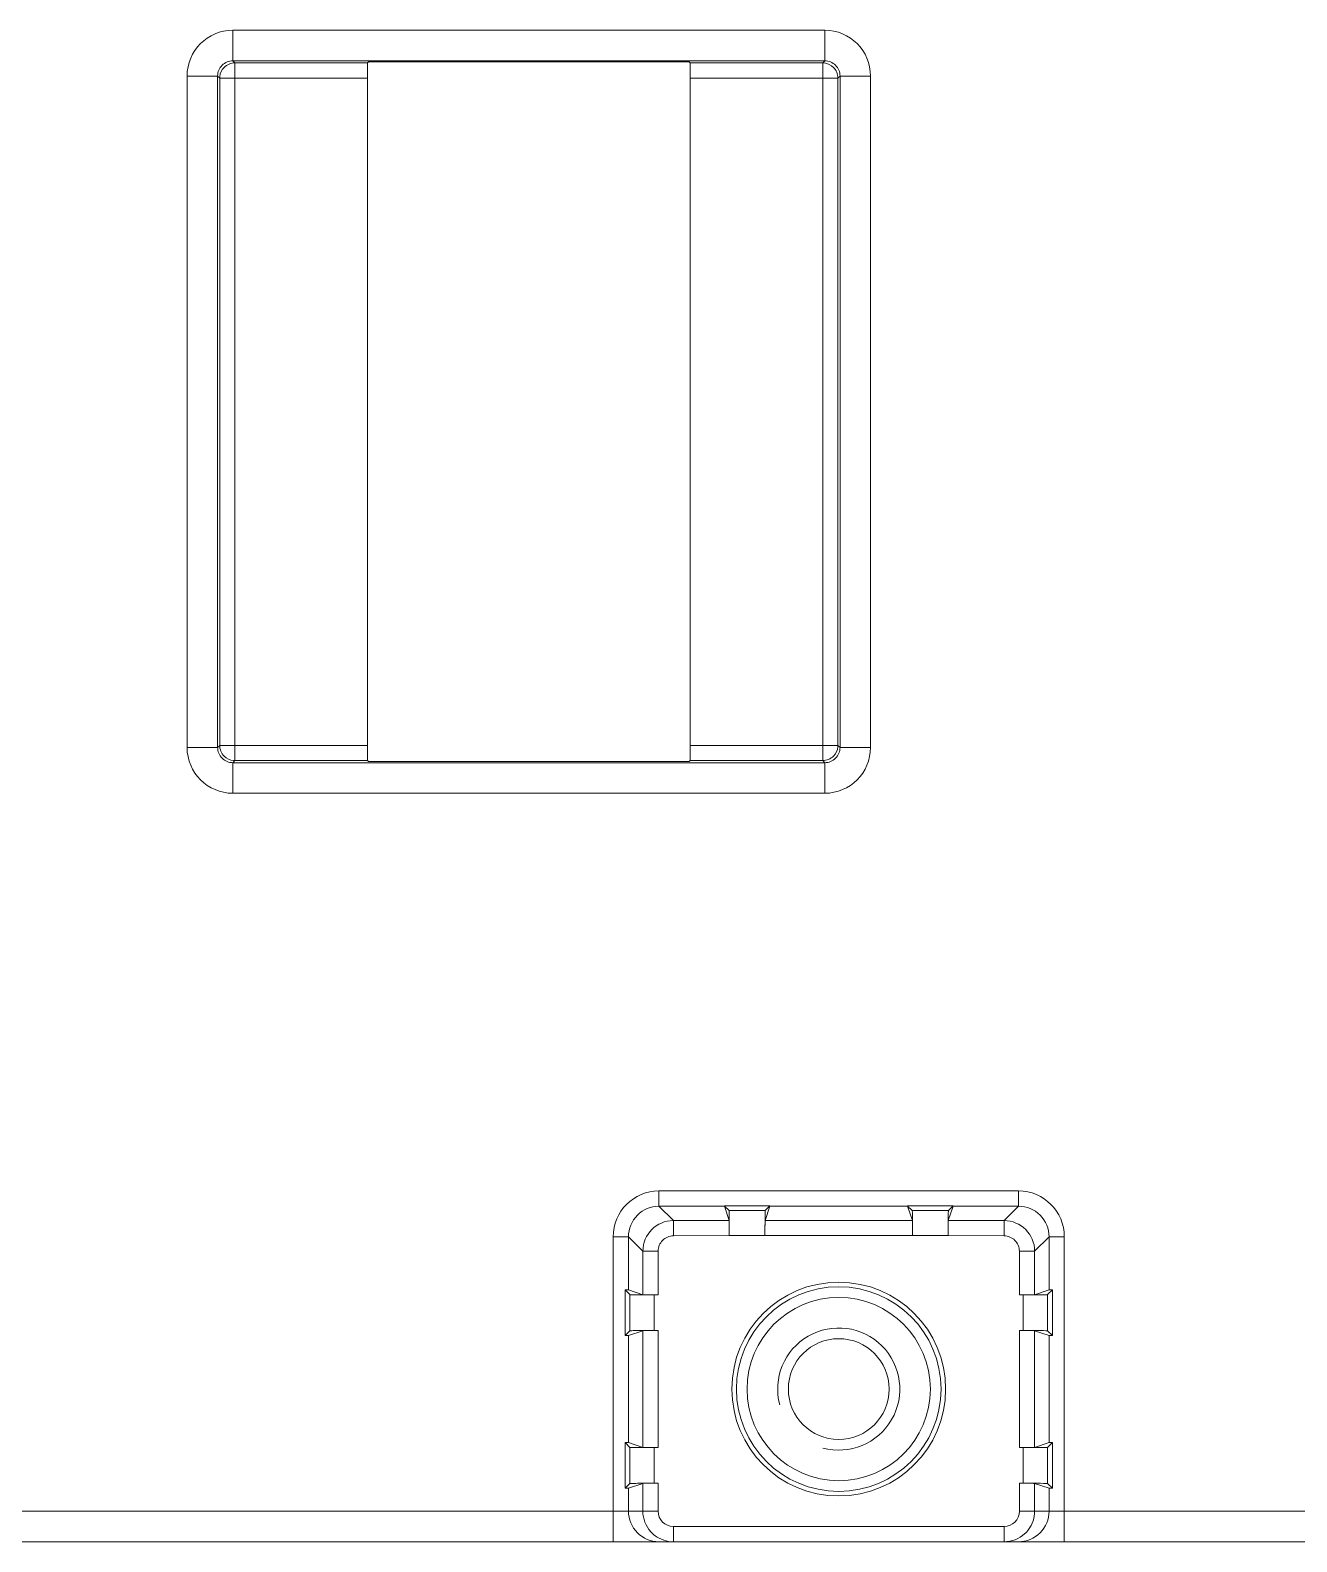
# Model space of a CAD drawing. Header units: millimetres. Extents: x 33157 to 59611, y -29750 to 1750.
# Drawn here: x 54912.23 to 54953.71, y -4078.11 to -4028.62 of the extents above; entities that cross this region are included whole.
import ezdxf

# ---------------------------------------------------------------- set-up
doc = ezdxf.new("R2010")
doc.units = ezdxf.units.MM
doc.layers.add('layer 1', color=7, linetype='Continuous', lineweight=18)

msp = doc.modelspace()

# ---------------------------------------------------------------- linework, layer by layer
at = {"layer": 'layer 1', "lineweight": 9}
for p, q in [((54918.87, -4028.617), (54918.87, -4028.617)), ((54918.87, -4028.617), (54918.87, -4029.617)), ((54938.253, -4028.617), (54938.253, -4028.617)), ((54938.253, -4028.617), (54938.253, -4028.617)), ((54938.253, -4028.617), (54938.253, -4029.617)), ((54918.938, -4029.685), (54918.938, -4029.685)), ((54918.938, -4029.685), (54918.938, -4052.532)), ((54923.279, -4029.685), (54923.279, -4029.685)), ((54923.309, -4029.655), (54923.309, -4029.655)), ((54933.813, -4029.655), (54933.813, -4029.655)), ((54938.185, -4029.685), (54938.185, -4029.685)), ((54938.185, -4029.685), (54938.185, -4029.685)), ((54938.185, -4029.685), (54938.185, -4052.532)), ((54938.253, -4029.617), (54938.253, -4029.617)), ((54938.253, -4029.617), (54938.253, -4029.617)), ((54917.37, -4030.117), (54917.37, -4030.117)), ((54917.37, -4030.117), (54917.37, -4052.1)), ((54918.37, -4030.117), (54918.37, -4030.117)), ((54918.37, -4030.117), (54918.37, -4052.1)), ((54918.37, -4030.117), (54918.37, -4030.117)), ((54918.438, -4030.185), (54918.438, -4030.185)), ((54918.438, -4030.185), (54918.438, -4052.032)), ((54923.274, -4030.185), (54923.274, -4030.185)), ((54923.274, -4030.185), (54923.274, -4030.185)), ((54923.274, -4030.185), (54923.274, -4052.032)), ((54933.848, -4030.185), (54933.848, -4030.185)), ((54933.848, -4030.185), (54933.848, -4052.032)), ((54938.685, -4030.185), (54938.685, -4030.185)), ((54938.685, -4030.185), (54938.685, -4030.185)), ((54938.685, -4030.185), (54938.685, -4052.032)), ((54938.753, -4030.117), (54938.753, -4030.117)), ((54938.753, -4030.117), (54938.753, -4052.1)), ((54938.753, -4030.117), (54938.753, -4030.117)), ((54939.753, -4030.117), (54939.753, -4030.117)), ((54939.753, -4030.117), (54939.753, -4030.117)), ((54939.753, -4030.117), (54939.753, -4052.1)), ((54918.37, -4052.1), (54918.37, -4052.1)), ((54918.438, -4052.032), (54918.438, -4052.032)), ((54923.274, -4052.032), (54923.274, -4052.032)), ((54938.685, -4052.032), (54938.685, -4052.032)), ((54939.753, -4052.1), (54939.753, -4052.1)), ((54918.87, -4052.6), (54918.87, -4052.6)), ((54918.87, -4052.6), (54918.87, -4053.6)), ((54918.938, -4052.532), (54918.938, -4052.532)), ((54923.279, -4052.532), (54923.279, -4052.532)), ((54933.813, -4052.562), (54933.813, -4052.562)), ((54933.844, -4052.532), (54933.844, -4052.532)), ((54938.185, -4052.532), (54938.185, -4052.532)), ((54938.253, -4052.6), (54938.253, -4052.6)), ((54938.253, -4052.6), (54938.253, -4052.6)), ((54938.253, -4052.6), (54938.253, -4053.6)), ((54938.253, -4053.6), (54938.253, -4053.6)), ((54932.824, -4066.621), (54932.824, -4066.621)), ((54932.824, -4066.621), (54932.824, -4067.121)), ((54944.599, -4066.621), (54944.599, -4066.621)), ((54944.599, -4066.621), (54944.599, -4066.621)), ((54944.599, -4066.621), (54944.599, -4067.121)), ((54934.966, -4067.121), (54934.966, -4067.121)), ((54936.457, -4067.121), (54936.457, -4067.121)), ((54936.458, -4067.112), (54936.458, -4067.112)), ((54936.458, -4067.112), (54936.458, -4067.112)), ((54940.966, -4067.121), (54940.966, -4067.121)), ((54942.457, -4067.121), (54942.457, -4067.121)), ((54942.458, -4067.112), (54942.458, -4067.112)), ((54942.458, -4067.112), (54942.458, -4067.112)), ((54944.599, -4067.121), (54944.599, -4067.121)), ((54944.599, -4067.121), (54944.599, -4067.121)), ((54933.296, -4067.593), (54933.296, -4067.593)), ((54933.296, -4067.593), (54933.296, -4068.093)), ((54935.123, -4067.593), (54935.123, -4067.593)), ((54936.303, -4067.267), (54936.303, -4067.267)), ((54941.123, -4067.593), (54941.123, -4067.593)), ((54942.303, -4067.267), (54942.303, -4067.267)), ((54944.127, -4067.593), (54944.127, -4067.593)), ((54944.127, -4067.593), (54944.127, -4067.593)), ((54944.127, -4067.593), (54944.127, -4068.093)), ((54931.324, -4068.121), (54931.324, -4068.121)), ((54931.324, -4068.121), (54931.324, -4078.109)), ((54931.824, -4068.121), (54931.824, -4068.121)), ((54931.824, -4068.121), (54931.824, -4068.121)), ((54931.824, -4068.121), (54931.824, -4069.863)), ((54935.127, -4068.08), (54935.127, -4068.08)), ((54942.296, -4068.08), (54942.296, -4068.08)), ((54945.599, -4068.121), (54945.599, -4068.121)), ((54945.599, -4068.121), (54945.599, -4069.863)), ((54945.599, -4068.121), (54945.599, -4068.121)), ((54946.098, -4068.121), (54946.098, -4068.121)), ((54946.098, -4068.121), (54946.098, -4068.121)), ((54946.098, -4068.121), (54946.098, -4078.109)), ((54932.296, -4068.593), (54932.296, -4068.593)), ((54932.296, -4068.593), (54932.296, -4070.02)), ((54932.796, -4068.593), (54932.796, -4068.593)), ((54932.796, -4068.593), (54932.796, -4068.593)), ((54932.796, -4068.593), (54932.796, -4070.024)), ((54944.627, -4068.593), (54944.627, -4068.593)), ((54944.627, -4068.593), (54944.627, -4070.024)), ((54945.127, -4068.593), (54945.127, -4068.593)), ((54945.127, -4068.593), (54945.127, -4068.593)), ((54945.127, -4068.593), (54945.127, -4070.02)), ((54931.713, -4069.86), (54931.713, -4069.86)), ((54931.713, -4069.86), (54931.713, -4071.357)), ((54931.87, -4070.017), (54931.87, -4070.017)), ((54931.87, -4070.017), (54931.87, -4071.2)), ((54932.67, -4070.024), (54932.67, -4070.024)), ((54932.67, -4070.024), (54932.67, -4071.193)), ((54932.796, -4070.024), (54932.796, -4070.024)), ((54944.753, -4070.024), (54944.753, -4070.024)), ((54944.753, -4070.024), (54944.753, -4071.193)), ((54944.753, -4070.024), (54944.753, -4070.024)), ((54945.553, -4070.017), (54945.553, -4070.017)), ((54945.553, -4070.017), (54945.553, -4071.2)), ((54945.599, -4069.863), (54945.599, -4069.863)), ((54945.71, -4069.86), (54945.71, -4069.86)), ((54945.71, -4069.86), (54945.71, -4071.357)), ((54945.71, -4069.86), (54945.71, -4069.86)), ((54931.824, -4071.354), (54931.824, -4071.354)), ((54931.824, -4071.354), (54931.824, -4074.863)), ((54931.87, -4071.2), (54931.87, -4071.2)), ((54932.296, -4071.197), (54932.296, -4071.197)), ((54932.296, -4071.197), (54932.296, -4075.02)), ((54932.296, -4071.197), (54932.296, -4071.197)), ((54932.796, -4071.193), (54932.796, -4071.193)), ((54932.796, -4071.193), (54932.796, -4075.024)), ((54932.796, -4071.193), (54932.796, -4071.193)), ((54944.627, -4071.193), (54944.627, -4071.193)), ((54944.627, -4071.193), (54944.627, -4075.024)), ((54944.753, -4071.193), (54944.753, -4071.193)), ((54945.127, -4071.197), (54945.127, -4071.197)), ((54945.127, -4071.197), (54945.127, -4075.02)), ((54945.599, -4071.354), (54945.599, -4071.354)), ((54945.599, -4071.354), (54945.599, -4074.863)), ((54931.713, -4074.86), (54931.713, -4074.86)), ((54931.713, -4074.86), (54931.713, -4076.357)), ((54931.87, -4075.017), (54931.87, -4075.017)), ((54931.87, -4075.017), (54931.87, -4076.2)), ((54932.67, -4075.024), (54932.67, -4075.024)), ((54932.67, -4075.024), (54932.67, -4076.193)), ((54932.796, -4075.024), (54932.796, -4075.024)), ((54944.753, -4075.024), (54944.753, -4075.024)), ((54944.753, -4075.024), (54944.753, -4076.193)), ((54944.753, -4075.024), (54944.753, -4075.024)), ((54945.553, -4075.017), (54945.553, -4075.017)), ((54945.553, -4075.017), (54945.553, -4076.2)), ((54945.599, -4074.863), (54945.599, -4074.863)), ((54945.71, -4074.86), (54945.71, -4074.86)), ((54945.71, -4074.86), (54945.71, -4076.357)), ((54945.71, -4074.86), (54945.71, -4074.86)), ((54931.824, -4076.354), (54931.824, -4076.354)), ((54931.824, -4076.354), (54931.824, -4077.109)), ((54931.87, -4076.2), (54931.87, -4076.2)), ((54932.296, -4076.197), (54932.296, -4076.197)), ((54932.296, -4076.197), (54932.296, -4077.109)), ((54932.296, -4076.197), (54932.296, -4076.197)), ((54932.796, -4076.193), (54932.796, -4076.193)), ((54932.796, -4076.193), (54932.796, -4077.109)), ((54932.796, -4076.193), (54932.796, -4076.193)), ((54944.627, -4076.193), (54944.627, -4076.193)), ((54944.627, -4076.193), (54944.627, -4077.109)), ((54944.753, -4076.193), (54944.753, -4076.193)), ((54945.127, -4076.197), (54945.127, -4076.197)), ((54945.127, -4076.197), (54945.127, -4077.109)), ((54945.599, -4076.354), (54945.599, -4076.354)), ((54945.599, -4076.354), (54945.599, -4077.109)), ((54932.796, -4077.109), (54932.796, -4077.109)), ((54933.296, -4077.609), (54933.296, -4077.609)), ((54933.296, -4077.609), (54933.296, -4078.109)), ((54944.127, -4077.609), (54944.127, -4077.609)), ((54944.127, -4077.609), (54944.127, -4077.609)), ((54944.127, -4077.609), (54944.127, -4078.109))]:
    msp.add_line(p, q, dxfattribs=at)
for points in [[(54918.87, -4028.617), (54918.042, -4028.617), (54917.37, -4029.289), (54917.37, -4030.117)], [(54918.87, -4028.617), (54918.87, -4028.617), (54938.253, -4028.617), (54938.253, -4028.617)], [(54939.753, -4030.117), (54939.753, -4029.289), (54939.081, -4028.617), (54938.253, -4028.617)], [(54918.585, -4029.832), (54918.506, -4029.91), (54918.453, -4030.022), (54918.441, -4030.132)], [(54918.938, -4029.685), (54918.811, -4029.685), (54918.675, -4029.742), (54918.585, -4029.832)], [(54918.87, -4029.617), (54918.87, -4029.617), (54938.253, -4029.617), (54938.253, -4029.617)], [(54918.938, -4029.685), (54918.938, -4029.685), (54918.87, -4029.617), (54918.87, -4029.617)], [(54923.279, -4029.685), (54923.279, -4029.685), (54918.938, -4029.685), (54918.938, -4029.685)], [(54923.309, -4029.655), (54923.309, -4029.655), (54933.813, -4029.655), (54933.813, -4029.655)], [(54923.279, -4029.685), (54923.276, -4029.688), (54923.274, -4029.911), (54923.274, -4030.185)], [(54923.279, -4029.685), (54923.279, -4029.685), (54923.309, -4029.655), (54923.309, -4029.655)], [(54933.844, -4029.685), (54933.844, -4029.685), (54933.813, -4029.655), (54933.813, -4029.655)], [(54938.185, -4029.685), (54938.185, -4029.685), (54933.844, -4029.685), (54933.844, -4029.685)], [(54933.848, -4030.185), (54933.848, -4029.911), (54933.846, -4029.688), (54933.844, -4029.685)], [(54938.253, -4029.617), (54938.253, -4029.617), (54938.185, -4029.685), (54938.185, -4029.685)], [(54938.238, -4029.688), (54938.22, -4029.686), (54938.202, -4029.685), (54938.185, -4029.685)], [(54938.538, -4029.832), (54938.46, -4029.753), (54938.348, -4029.7), (54938.238, -4029.688)], [(54938.685, -4030.185), (54938.685, -4030.058), (54938.628, -4029.922), (54938.538, -4029.832)], [(54917.37, -4030.117), (54917.37, -4030.117), (54918.37, -4030.117), (54918.37, -4030.117)], [(54918.438, -4030.185), (54918.438, -4030.185), (54918.37, -4030.117), (54918.37, -4030.117)], [(54918.438, -4030.185), (54918.438, -4030.185), (54923.274, -4030.185), (54923.274, -4030.185)], [(54918.441, -4030.132), (54918.439, -4030.15), (54918.438, -4030.167), (54918.438, -4030.185)], [(54938.685, -4030.185), (54938.685, -4030.185), (54933.848, -4030.185), (54933.848, -4030.185)], [(54938.753, -4030.117), (54938.753, -4030.117), (54938.685, -4030.185), (54938.685, -4030.185)], [(54939.753, -4030.117), (54939.753, -4030.117), (54938.753, -4030.117), (54938.753, -4030.117)], [(54917.37, -4052.1), (54917.37, -4052.1), (54918.37, -4052.1), (54918.37, -4052.1)], [(54917.37, -4052.1), (54917.37, -4052.928), (54918.042, -4053.6), (54918.87, -4053.6)], [(54918.438, -4052.032), (54918.438, -4052.032), (54918.37, -4052.1), (54918.37, -4052.1)], [(54918.438, -4052.032), (54918.438, -4052.032), (54923.274, -4052.032), (54923.274, -4052.032)], [(54918.438, -4052.032), (54918.438, -4052.159), (54918.494, -4052.295), (54918.585, -4052.385)], [(54923.274, -4052.032), (54923.274, -4052.306), (54923.276, -4052.529), (54923.279, -4052.532)], [(54933.848, -4052.032), (54933.848, -4052.032), (54938.685, -4052.032), (54938.685, -4052.032)], [(54933.844, -4052.532), (54933.846, -4052.529), (54933.848, -4052.306), (54933.848, -4052.032)], [(54938.253, -4053.6), (54939.081, -4053.6), (54939.753, -4052.928), (54939.753, -4052.1)], [(54938.538, -4052.385), (54938.617, -4052.307), (54938.67, -4052.195), (54938.682, -4052.085)], [(54938.682, -4052.085), (54938.684, -4052.067), (54938.685, -4052.05), (54938.685, -4052.032)], [(54938.685, -4052.032), (54938.685, -4052.032), (54938.753, -4052.1), (54938.753, -4052.1)], [(54939.753, -4052.1), (54939.753, -4052.1), (54938.753, -4052.1), (54938.753, -4052.1)], [(54918.585, -4052.385), (54918.663, -4052.464), (54918.775, -4052.517), (54918.885, -4052.529)], [(54938.253, -4052.6), (54938.253, -4052.6), (54918.87, -4052.6), (54918.87, -4052.6)], [(54918.938, -4052.532), (54918.938, -4052.532), (54918.87, -4052.6), (54918.87, -4052.6)], [(54918.885, -4052.529), (54918.903, -4052.531), (54918.92, -4052.532), (54918.938, -4052.532)], [(54918.938, -4052.532), (54918.938, -4052.532), (54923.279, -4052.532), (54923.279, -4052.532)], [(54923.309, -4052.562), (54923.309, -4052.562), (54933.813, -4052.562), (54933.813, -4052.562)], [(54923.279, -4052.532), (54923.279, -4052.532), (54923.309, -4052.562), (54923.309, -4052.562)], [(54933.844, -4052.532), (54933.844, -4052.532), (54933.813, -4052.562), (54933.813, -4052.562)], [(54933.844, -4052.532), (54933.844, -4052.532), (54938.185, -4052.532), (54938.185, -4052.532)], [(54938.185, -4052.532), (54938.185, -4052.532), (54938.253, -4052.6), (54938.253, -4052.6)], [(54938.185, -4052.532), (54938.312, -4052.532), (54938.448, -4052.475), (54938.538, -4052.385)], [(54938.253, -4053.6), (54938.253, -4053.6), (54918.87, -4053.6), (54918.87, -4053.6)], [(54932.824, -4066.621), (54931.996, -4066.621), (54931.324, -4067.293), (54931.324, -4068.121)], [(54944.599, -4066.621), (54944.599, -4066.621), (54932.824, -4066.621), (54932.824, -4066.621)], [(54946.098, -4068.121), (54946.098, -4067.293), (54945.427, -4066.621), (54944.599, -4066.621)], [(54934.966, -4067.121), (54934.966, -4067.121), (54932.824, -4067.121), (54932.824, -4067.121)], [(54933.296, -4067.593), (54933.296, -4067.593), (54932.824, -4067.121), (54932.824, -4067.121)], [(54936.458, -4067.112), (54936.458, -4067.112), (54934.965, -4067.112), (54934.965, -4067.112)], [(54934.966, -4067.113), (54934.966, -4067.113), (54934.965, -4067.112), (54934.965, -4067.112)], [(54935.12, -4067.267), (54935.12, -4067.267), (54934.966, -4067.117), (54934.966, -4067.117)], [(54934.966, -4067.121), (54934.966, -4067.121), (54935.123, -4067.593), (54935.123, -4067.593)], [(54936.457, -4067.121), (54936.457, -4067.121), (54936.3, -4067.593), (54936.3, -4067.593)], [(54936.303, -4067.267), (54936.303, -4067.267), (54936.458, -4067.112), (54936.458, -4067.112)], [(54940.966, -4067.121), (54940.966, -4067.121), (54936.457, -4067.121), (54936.457, -4067.121)], [(54942.458, -4067.112), (54942.458, -4067.112), (54940.965, -4067.112), (54940.965, -4067.112)], [(54940.966, -4067.113), (54940.966, -4067.113), (54940.965, -4067.112), (54940.965, -4067.112)], [(54941.12, -4067.267), (54941.12, -4067.267), (54940.966, -4067.117), (54940.966, -4067.117)], [(54940.966, -4067.121), (54940.966, -4067.121), (54941.123, -4067.593), (54941.123, -4067.593)], [(54942.457, -4067.121), (54942.457, -4067.121), (54942.3, -4067.593), (54942.3, -4067.593)], [(54942.303, -4067.267), (54942.303, -4067.267), (54942.458, -4067.112), (54942.458, -4067.112)], [(54944.599, -4067.121), (54944.599, -4067.121), (54942.457, -4067.121), (54942.457, -4067.121)], [(54944.127, -4067.593), (54944.127, -4067.593), (54944.599, -4067.121), (54944.599, -4067.121)], [(54933.296, -4067.593), (54932.744, -4067.593), (54932.296, -4068.041), (54932.296, -4068.593)], [(54935.123, -4067.593), (54935.123, -4067.593), (54933.296, -4067.593), (54933.296, -4067.593)], [(54936.303, -4067.267), (54936.303, -4067.267), (54935.12, -4067.267), (54935.12, -4067.267)], [(54941.123, -4067.593), (54941.123, -4067.593), (54936.3, -4067.593), (54936.3, -4067.593)], [(54942.303, -4067.267), (54942.303, -4067.267), (54941.12, -4067.267), (54941.12, -4067.267)], [(54944.127, -4067.593), (54944.127, -4067.593), (54942.3, -4067.593), (54942.3, -4067.593)], [(54945.127, -4068.593), (54945.126, -4068.041), (54944.679, -4067.593), (54944.127, -4067.593)], [(54931.324, -4068.121), (54931.324, -4068.121), (54931.824, -4068.121), (54931.824, -4068.121)], [(54932.296, -4068.593), (54932.296, -4068.593), (54931.824, -4068.121), (54931.824, -4068.121)], [(54935.127, -4068.08), (54935.127, -4068.08), (54933.296, -4068.093), (54933.296, -4068.093)], [(54942.296, -4068.08), (54942.296, -4068.08), (54935.127, -4068.08), (54935.127, -4068.08)], [(54944.127, -4068.093), (54944.127, -4068.093), (54942.296, -4068.08), (54942.296, -4068.08)], [(54945.127, -4068.593), (54945.127, -4068.593), (54945.599, -4068.121), (54945.599, -4068.121)], [(54946.098, -4068.121), (54946.098, -4068.121), (54945.599, -4068.121), (54945.599, -4068.121)], [(54932.796, -4068.593), (54932.796, -4068.593), (54932.296, -4068.593), (54932.296, -4068.593)], [(54944.627, -4068.593), (54944.627, -4068.593), (54945.127, -4068.593), (54945.127, -4068.593)], [(54931.87, -4070.017), (54931.87, -4070.017), (54931.713, -4069.86), (54931.713, -4069.86)], [(54931.824, -4069.863), (54931.821, -4069.862), (54931.782, -4069.861), (54931.713, -4069.86)], [(54931.824, -4069.863), (54931.824, -4069.863), (54932.296, -4070.02), (54932.296, -4070.02)], [(54931.87, -4070.017), (54931.874, -4070.021), (54932.231, -4070.024), (54932.67, -4070.024)], [(54932.296, -4070.02), (54932.303, -4070.022), (54932.525, -4070.024), (54932.796, -4070.024)], [(54932.796, -4070.024), (54932.796, -4070.024), (54932.67, -4070.024), (54932.67, -4070.024)], [(54944.627, -4070.024), (54944.627, -4070.024), (54944.753, -4070.024), (54944.753, -4070.024)], [(54945.599, -4069.863), (54945.599, -4069.863), (54945.127, -4070.02), (54945.127, -4070.02)], [(54945.553, -4070.017), (54945.553, -4070.017), (54945.71, -4069.86), (54945.71, -4069.86)], [(54945.71, -4069.86), (54945.641, -4069.861), (54945.602, -4069.862), (54945.599, -4069.863)], [(54931.87, -4071.2), (54931.87, -4071.2), (54931.713, -4071.357), (54931.713, -4071.357)], [(54931.713, -4071.357), (54931.782, -4071.356), (54931.821, -4071.355), (54931.824, -4071.354)], [(54931.824, -4071.354), (54931.824, -4071.354), (54932.296, -4071.197), (54932.296, -4071.197)], [(54932.796, -4071.193), (54932.796, -4071.193), (54932.67, -4071.193), (54932.67, -4071.193)], [(54944.627, -4071.193), (54944.627, -4071.193), (54944.753, -4071.193), (54944.753, -4071.193)], [(54945.127, -4071.197), (54945.12, -4071.195), (54944.898, -4071.193), (54944.627, -4071.193)], [(54945.553, -4071.2), (54945.549, -4071.196), (54945.192, -4071.193), (54944.753, -4071.193)], [(54945.599, -4071.354), (54945.599, -4071.354), (54945.127, -4071.197), (54945.127, -4071.197)], [(54945.553, -4071.2), (54945.553, -4071.2), (54945.71, -4071.357), (54945.71, -4071.357)], [(54945.599, -4071.354), (54945.602, -4071.355), (54945.641, -4071.356), (54945.71, -4071.357)], [(54931.87, -4075.017), (54931.87, -4075.017), (54931.713, -4074.86), (54931.713, -4074.86)], [(54931.824, -4074.863), (54931.821, -4074.862), (54931.782, -4074.861), (54931.713, -4074.86)], [(54931.824, -4074.863), (54931.824, -4074.863), (54932.296, -4075.02), (54932.296, -4075.02)], [(54931.87, -4075.017), (54931.874, -4075.021), (54932.231, -4075.024), (54932.67, -4075.024)], [(54932.296, -4075.02), (54932.303, -4075.022), (54932.525, -4075.024), (54932.796, -4075.024)], [(54932.796, -4075.024), (54932.796, -4075.024), (54932.67, -4075.024), (54932.67, -4075.024)], [(54944.627, -4075.024), (54944.627, -4075.024), (54944.753, -4075.024), (54944.753, -4075.024)], [(54945.599, -4074.863), (54945.599, -4074.863), (54945.127, -4075.02), (54945.127, -4075.02)], [(54945.553, -4075.017), (54945.553, -4075.017), (54945.71, -4074.86), (54945.71, -4074.86)], [(54945.71, -4074.86), (54945.641, -4074.861), (54945.602, -4074.862), (54945.599, -4074.863)], [(54931.87, -4076.2), (54931.87, -4076.2), (54931.713, -4076.357), (54931.713, -4076.357)], [(54931.713, -4076.357), (54931.782, -4076.356), (54931.821, -4076.355), (54931.824, -4076.354)], [(54931.824, -4076.354), (54931.824, -4076.354), (54932.296, -4076.197), (54932.296, -4076.197)], [(54932.796, -4076.193), (54932.796, -4076.193), (54932.67, -4076.193), (54932.67, -4076.193)], [(54944.627, -4076.193), (54944.627, -4076.193), (54944.753, -4076.193), (54944.753, -4076.193)], [(54945.127, -4076.197), (54945.12, -4076.195), (54944.898, -4076.193), (54944.627, -4076.193)], [(54945.553, -4076.2), (54945.549, -4076.196), (54945.192, -4076.193), (54944.753, -4076.193)], [(54945.599, -4076.354), (54945.599, -4076.354), (54945.127, -4076.197), (54945.127, -4076.197)], [(54945.553, -4076.2), (54945.553, -4076.2), (54945.71, -4076.357), (54945.71, -4076.357)], [(54945.599, -4076.354), (54945.602, -4076.355), (54945.641, -4076.356), (54945.71, -4076.357)], [(54899.627, -4077.109), (54899.627, -4077.109), (54932.796, -4077.109), (54932.796, -4077.109)], [(54931.824, -4077.109), (54931.824, -4077.374), (54931.929, -4077.628), (54932.117, -4077.816)], [(54932.296, -4077.108), (54932.296, -4077.357), (54932.389, -4077.597), (54932.556, -4077.781)], [(54932.796, -4077.109), (54932.796, -4077.385), (54933.02, -4077.609), (54933.296, -4077.609)], [(54944.127, -4077.609), (54944.403, -4077.609), (54944.627, -4077.385), (54944.627, -4077.109)], [(54944.627, -4077.109), (54944.627, -4077.109), (54977.796, -4077.109), (54977.796, -4077.109)], [(54944.928, -4077.707), (54945.054, -4077.538), (54945.127, -4077.319), (54945.127, -4077.109)], [(54945.306, -4077.816), (54945.493, -4077.628), (54945.599, -4077.374), (54945.599, -4077.109)], [(54932.117, -4077.816), (54932.304, -4078.003), (54932.559, -4078.108), (54932.824, -4078.109)], [(54932.556, -4077.781), (54932.599, -4077.828), (54932.647, -4077.872), (54932.698, -4077.91)], [(54932.698, -4077.91), (54932.866, -4078.036), (54933.086, -4078.108), (54933.296, -4078.109)], [(54933.296, -4077.609), (54933.296, -4077.609), (54944.127, -4077.609), (54944.127, -4077.609)], [(54944.127, -4078.109), (54944.375, -4078.108), (54944.615, -4078.016), (54944.799, -4077.849)], [(54944.599, -4078.109), (54944.864, -4078.108), (54945.118, -4078.003), (54945.306, -4077.816)], [(54944.799, -4077.849), (54944.846, -4077.806), (54944.89, -4077.758), (54944.928, -4077.707)], [(54809.212, -4078.109), (54809.212, -4078.109), (55095.211, -4078.109), (55095.211, -4078.109)]]:
    msp.add_open_spline(points, degree=3, dxfattribs=at)
for points, knots in [([(54918.87, -4029.617), (54918.737, -4029.617), (54918.61, -4029.67), (54918.516, -4029.764), (54918.423, -4029.857), (54918.37, -4029.985), (54918.37, -4030.117)], [0, 0, 0, 0, 178025.921373, 178025.921373, 178025.921373, 356051.842747, 356051.842747, 356051.842747, 356051.842747]), ([(54938.753, -4030.117), (54938.753, -4029.985), (54938.7, -4029.857), (54938.606, -4029.764), (54938.513, -4029.67), (54938.385, -4029.617), (54938.253, -4029.617)], [0, 0, 0, 0, 178088.454284, 178088.454284, 178088.454284, 356176.908569, 356176.908569, 356176.908569, 356176.908569]), ([(54918.37, -4052.1), (54918.37, -4052.232), (54918.423, -4052.36), (54918.516, -4052.453), (54918.61, -4052.547), (54918.737, -4052.6), (54918.87, -4052.6)], [0, 0, 0, 0, 178064.793485, 178064.793485, 178064.793485, 356129.586971, 356129.586971, 356129.586971, 356129.586971]), ([(54938.253, -4052.6), (54938.385, -4052.6), (54938.513, -4052.547), (54938.606, -4052.453), (54938.7, -4052.36), (54938.753, -4052.232), (54938.753, -4052.1)], [0, 0, 0, 0, 178127.325137, 178127.325137, 178127.325137, 356254.650274, 356254.650274, 356254.650274, 356254.650274]), ([(54932.824, -4067.121), (54932.559, -4067.121), (54932.304, -4067.226), (54932.117, -4067.414), (54931.929, -4067.601), (54931.824, -4067.856), (54931.824, -4068.121)], [0, 0, 0, 0, 178132.540065, 178132.540065, 178132.540065, 356265.080129, 356265.080129, 356265.080129, 356265.080129]), ([(54945.599, -4068.121), (54945.599, -4067.856), (54945.494, -4067.601), (54945.306, -4067.414), (54945.119, -4067.226), (54944.864, -4067.121), (54944.599, -4067.121)], [0, 0, 0, 0, 178173.509385, 178173.509385, 178173.509385, 356347.01877, 356347.01877, 356347.01877, 356347.01877]), ([(54935.127, -4068.08), (54935.127, -4067.977), (54935.127, -4067.875), (54935.127, -4067.772), (54935.127, -4067.725), (54935.126, -4067.678), (54935.126, -4067.632), (54935.126, -4067.591), (54935.126, -4067.55), (54935.125, -4067.509), (54935.125, -4067.475), (54935.124, -4067.442), (54935.124, -4067.407), (54935.124, -4067.382), (54935.125, -4067.356), (54935.123, -4067.332), (54935.122, -4067.316), (54935.119, -4067.302), (54935.122, -4067.284), (54935.123, -4067.278), (54935.124, -4067.271), (54935.12, -4067.267)], [0, 0, 0, 0, 149016.610702, 149016.610702, 149016.610702, 298033.221405, 298033.221405, 298033.221405, 447049.832107, 447049.832107, 447049.832107, 596066.44281, 596066.44281, 596066.44281, 745083.053512, 745083.053512, 745083.053512, 894099.664215, 894099.664215, 894099.664215, 1043116.274917, 1043116.274917, 1043116.274917, 1043116.274917]), ([(54935.127, -4068.08), (54935.127, -4068.019), (54935.127, -4067.958), (54935.127, -4067.896), (54935.127, -4067.844), (54935.128, -4067.791), (54935.126, -4067.74), (54935.125, -4067.705), (54935.122, -4067.67), (54935.125, -4067.634), (54935.126, -4067.62), (54935.127, -4067.606), (54935.123, -4067.593)], [0, 0, 0, 0, 157962.998447, 157962.998447, 157962.998447, 315925.996894, 315925.996894, 315925.996894, 473888.995341, 473888.995341, 473888.995341, 631851.993788, 631851.993788, 631851.993788, 631851.993788]), ([(54936.303, -4067.267), (54936.299, -4067.271), (54936.3, -4067.278), (54936.301, -4067.284), (54936.304, -4067.302), (54936.301, -4067.316), (54936.3, -4067.332), (54936.298, -4067.356), (54936.298, -4067.382), (54936.299, -4067.407), (54936.299, -4067.442), (54936.298, -4067.475), (54936.298, -4067.509), (54936.297, -4067.55), (54936.297, -4067.591), (54936.297, -4067.632), (54936.297, -4067.678), (54936.296, -4067.725), (54936.296, -4067.772), (54936.296, -4067.875), (54936.296, -4067.977), (54936.296, -4068.08)], [0, 0, 0, 0, 149019.85364, 149019.85364, 149019.85364, 298039.70728, 298039.70728, 298039.70728, 447059.560921, 447059.560921, 447059.560921, 596079.414561, 596079.414561, 596079.414561, 745099.268201, 745099.268201, 745099.268201, 894119.121841, 894119.121841, 894119.121841, 1043138.975482, 1043138.975482, 1043138.975482, 1043138.975482]), ([(54936.296, -4068.08), (54936.296, -4068.019), (54936.296, -4067.958), (54936.296, -4067.896), (54936.296, -4067.844), (54936.295, -4067.791), (54936.297, -4067.74), (54936.298, -4067.705), (54936.301, -4067.67), (54936.298, -4067.634), (54936.297, -4067.62), (54936.296, -4067.606), (54936.3, -4067.593)], [0, 0, 0, 0, 157966.233452, 157966.233452, 157966.233452, 315932.466905, 315932.466905, 315932.466905, 473898.700357, 473898.700357, 473898.700357, 631864.93381, 631864.93381, 631864.93381, 631864.93381]), ([(54941.127, -4068.08), (54941.127, -4067.977), (54941.127, -4067.875), (54941.127, -4067.772), (54941.127, -4067.725), (54941.126, -4067.678), (54941.126, -4067.632), (54941.126, -4067.591), (54941.126, -4067.55), (54941.125, -4067.509), (54941.125, -4067.475), (54941.124, -4067.442), (54941.124, -4067.407), (54941.124, -4067.382), (54941.125, -4067.356), (54941.123, -4067.332), (54941.122, -4067.316), (54941.119, -4067.302), (54941.122, -4067.284), (54941.123, -4067.278), (54941.124, -4067.271), (54941.12, -4067.267)], [0, 0, 0, 0, 149032.28039, 149032.28039, 149032.28039, 298064.56078, 298064.56078, 298064.56078, 447096.84117, 447096.84117, 447096.84117, 596129.12156, 596129.12156, 596129.12156, 745161.40195, 745161.40195, 745161.40195, 894193.68234, 894193.68234, 894193.68234, 1043225.962729, 1043225.962729, 1043225.962729, 1043225.962729]), ([(54941.127, -4068.08), (54941.127, -4068.019), (54941.127, -4067.958), (54941.127, -4067.896), (54941.127, -4067.844), (54941.128, -4067.791), (54941.126, -4067.74), (54941.125, -4067.705), (54941.122, -4067.67), (54941.125, -4067.634), (54941.126, -4067.62), (54941.127, -4067.606), (54941.123, -4067.593)], [0, 0, 0, 0, 157979.574922, 157979.574922, 157979.574922, 315959.149844, 315959.149844, 315959.149844, 473938.724766, 473938.724766, 473938.724766, 631918.299688, 631918.299688, 631918.299688, 631918.299688]), ([(54942.303, -4067.267), (54942.299, -4067.271), (54942.3, -4067.278), (54942.301, -4067.284), (54942.304, -4067.302), (54942.301, -4067.316), (54942.3, -4067.332), (54942.298, -4067.356), (54942.298, -4067.382), (54942.299, -4067.407), (54942.299, -4067.442), (54942.298, -4067.475), (54942.298, -4067.509), (54942.297, -4067.55), (54942.297, -4067.591), (54942.297, -4067.632), (54942.297, -4067.678), (54942.296, -4067.725), (54942.296, -4067.772), (54942.296, -4067.875), (54942.296, -4067.977), (54942.296, -4068.08)], [0, 0, 0, 0, 149035.523332, 149035.523332, 149035.523332, 298071.046663, 298071.046663, 298071.046663, 447106.569995, 447106.569995, 447106.569995, 596142.093326, 596142.093326, 596142.093326, 745177.616658, 745177.616658, 745177.616658, 894213.139989, 894213.139989, 894213.139989, 1043248.663321, 1043248.663321, 1043248.663321, 1043248.663321]), ([(54942.296, -4068.08), (54942.296, -4068.019), (54942.296, -4067.958), (54942.296, -4067.896), (54942.296, -4067.844), (54942.295, -4067.791), (54942.297, -4067.74), (54942.298, -4067.705), (54942.301, -4067.67), (54942.298, -4067.634), (54942.297, -4067.62), (54942.296, -4067.606), (54942.3, -4067.593)], [0, 0, 0, 0, 157982.809929, 157982.809929, 157982.809929, 315965.619858, 315965.619858, 315965.619858, 473948.429786, 473948.429786, 473948.429786, 631931.239715, 631931.239715, 631931.239715, 631931.239715]), ([(54933.296, -4068.093), (54933.163, -4068.093), (54933.036, -4068.146), (54932.942, -4068.239), (54932.849, -4068.333), (54932.796, -4068.46), (54932.796, -4068.593)], [0, 0, 0, 0, 178136.921962, 178136.921962, 178136.921962, 356273.843924, 356273.843924, 356273.843924, 356273.843924]), ([(54944.627, -4068.593), (54944.627, -4068.46), (54944.574, -4068.333), (54944.48, -4068.239), (54944.387, -4068.146), (54944.26, -4068.093), (54944.127, -4068.093)], [0, 0, 0, 0, 178172.808569, 178172.808569, 178172.808569, 356345.617137, 356345.617137, 356345.617137, 356345.617137]), ([(54942.211, -4073.109), (54942.211, -4071.176), (54940.644, -4069.609), (54938.711, -4069.609), (54936.778, -4069.608), (54935.211, -4071.175), (54935.211, -4073.108), (54935.211, -4075.041), (54936.778, -4076.608), (54938.711, -4076.608), (54940.644, -4076.609), (54942.211, -4075.042), (54942.211, -4073.109)], [0, 0, 0, 0, 157968.281597, 157968.281597, 157968.281597, 315936.563194, 315936.563194, 315936.563194, 473904.844791, 473904.844791, 473904.844791, 631873.126388, 631873.126388, 631873.126388, 631873.126388]), ([(54942.061, -4073.109), (54942.061, -4071.258), (54940.562, -4069.759), (54938.711, -4069.759), (54936.861, -4069.758), (54935.361, -4071.258), (54935.361, -4073.108), (54935.361, -4074.959), (54936.861, -4076.458), (54938.711, -4076.458), (54940.562, -4076.459), (54942.061, -4074.959), (54942.061, -4073.109)], [0, 0, 0, 0, 157968.838749, 157968.838749, 157968.838749, 315937.677499, 315937.677499, 315937.677499, 473906.516248, 473906.516248, 473906.516248, 631875.354998, 631875.354998, 631875.354998, 631875.354998]), ([(54941.711, -4073.109), (54941.711, -4071.452), (54940.368, -4070.109), (54938.711, -4070.109), (54937.055, -4070.108), (54935.711, -4071.452), (54935.711, -4073.108), (54935.711, -4074.765), (54937.055, -4076.108), (54938.711, -4076.108), (54940.368, -4076.109), (54941.711, -4074.765), (54941.711, -4073.109)], [0, 0, 0, 0, 157970.138816, 157970.138816, 157970.138816, 315940.277633, 315940.277633, 315940.277633, 473910.416449, 473910.416449, 473910.416449, 631880.555265, 631880.555265, 631880.555265, 631880.555265]), ([(54944.725, -4070.024), (54944.829, -4070.024), (54944.933, -4070.024), (54945.037, -4070.024), (54945.085, -4070.024), (54945.132, -4070.023), (54945.18, -4070.023), (54945.222, -4070.023), (54945.264, -4070.023), (54945.306, -4070.022), (54945.34, -4070.022), (54945.374, -4070.021), (54945.409, -4070.021), (54945.435, -4070.022), (54945.462, -4070.022), (54945.487, -4070.02), (54945.502, -4070.019), (54945.517, -4070.016), (54945.535, -4070.019), (54945.542, -4070.02), (54945.548, -4070.021), (54945.553, -4070.017)], [0, 0, 0, 0, 149046.344709, 149046.344709, 149046.344709, 298092.689419, 298092.689419, 298092.689419, 447139.034128, 447139.034128, 447139.034128, 596185.378837, 596185.378837, 596185.378837, 745231.723547, 745231.723547, 745231.723547, 894278.068256, 894278.068256, 894278.068256, 1043324.412966, 1043324.412966, 1043324.412966, 1043324.412966]), ([(54944.725, -4070.024), (54944.776, -4070.024), (54944.827, -4070.024), (54944.878, -4070.024), (54944.921, -4070.024), (54944.965, -4070.024), (54945.007, -4070.023), (54945.036, -4070.022), (54945.064, -4070.02), (54945.094, -4070.022), (54945.105, -4070.022), (54945.116, -4070.024), (54945.127, -4070.02)], [0, 0, 0, 0, 157993.570322, 157993.570322, 157993.570322, 315987.140644, 315987.140644, 315987.140644, 473980.710966, 473980.710966, 473980.710966, 631974.281288, 631974.281288, 631974.281288, 631974.281288]), ([(54938.194, -4075.04), (54939.068, -4075.275), (54939.991, -4074.892), (54940.443, -4074.109), (54940.896, -4073.325), (54940.766, -4072.334), (54940.126, -4071.694), (54939.486, -4071.054), (54938.495, -4070.924), (54937.711, -4071.376), (54936.927, -4071.829), (54936.545, -4072.752), (54936.78, -4073.626)], [0, 0, 0, 0, 157977.359987, 157977.359987, 157977.359987, 315954.719974, 315954.719974, 315954.719974, 473932.079961, 473932.079961, 473932.079961, 631909.439948, 631909.439948, 631909.439948, 631909.439948]), ([(54932.698, -4071.193), (54932.594, -4071.193), (54932.49, -4071.193), (54932.385, -4071.193), (54932.338, -4071.193), (54932.29, -4071.194), (54932.243, -4071.194), (54932.201, -4071.194), (54932.159, -4071.194), (54932.117, -4071.195), (54932.083, -4071.195), (54932.048, -4071.196), (54932.014, -4071.196), (54931.987, -4071.195), (54931.961, -4071.195), (54931.936, -4071.197), (54931.92, -4071.198), (54931.905, -4071.201), (54931.888, -4071.198), (54931.881, -4071.197), (54931.874, -4071.196), (54931.87, -4071.2)], [0, 0, 0, 0, 149013.77817, 149013.77817, 149013.77817, 298027.55634, 298027.55634, 298027.55634, 447041.334511, 447041.334511, 447041.334511, 596055.112681, 596055.112681, 596055.112681, 745068.890851, 745068.890851, 745068.890851, 894082.669021, 894082.669021, 894082.669021, 1043096.447191, 1043096.447191, 1043096.447191, 1043096.447191]), ([(54932.698, -4071.193), (54932.647, -4071.193), (54932.596, -4071.193), (54932.545, -4071.193), (54932.502, -4071.193), (54932.458, -4071.193), (54932.415, -4071.194), (54932.387, -4071.195), (54932.358, -4071.197), (54932.329, -4071.195), (54932.318, -4071.195), (54932.307, -4071.193), (54932.296, -4071.197)], [0, 0, 0, 0, 157960.824782, 157960.824782, 157960.824782, 315921.649563, 315921.649563, 315921.649563, 473882.474345, 473882.474345, 473882.474345, 631843.299126, 631843.299126, 631843.299126, 631843.299126]), ([(54940.361, -4073.109), (54940.361, -4072.197), (54939.623, -4071.459), (54938.711, -4071.459), (54937.8, -4071.458), (54937.061, -4072.197), (54937.061, -4073.108), (54937.061, -4074.02), (54937.8, -4074.758), (54938.711, -4074.759), (54939.623, -4074.759), (54940.361, -4074.02), (54940.361, -4073.109)], [0, 0, 0, 0, 157975.15366, 157975.15366, 157975.15366, 315950.30732, 315950.30732, 315950.30732, 473925.46098, 473925.46098, 473925.46098, 631900.61464, 631900.61464, 631900.61464, 631900.61464]), ([(54944.725, -4075.024), (54944.829, -4075.024), (54944.933, -4075.024), (54945.037, -4075.024), (54945.085, -4075.024), (54945.132, -4075.023), (54945.18, -4075.023), (54945.222, -4075.023), (54945.264, -4075.023), (54945.306, -4075.022), (54945.34, -4075.022), (54945.374, -4075.021), (54945.409, -4075.021), (54945.435, -4075.022), (54945.462, -4075.022), (54945.487, -4075.02), (54945.502, -4075.019), (54945.517, -4075.016), (54945.535, -4075.019), (54945.542, -4075.02), (54945.548, -4075.021), (54945.553, -4075.017)], [0, 0, 0, 0, 149053.165002, 149053.165002, 149053.165002, 298106.330003, 298106.330003, 298106.330003, 447159.495005, 447159.495005, 447159.495005, 596212.660006, 596212.660006, 596212.660006, 745265.825008, 745265.825008, 745265.825008, 894318.990009, 894318.990009, 894318.990009, 1043372.155011, 1043372.155011, 1043372.155011, 1043372.155011]), ([(54944.725, -4075.024), (54944.776, -4075.024), (54944.827, -4075.024), (54944.878, -4075.024), (54944.921, -4075.024), (54944.965, -4075.024), (54945.007, -4075.023), (54945.036, -4075.022), (54945.064, -4075.02), (54945.094, -4075.022), (54945.105, -4075.022), (54945.116, -4075.024), (54945.127, -4075.02)], [0, 0, 0, 0, 158001.181388, 158001.181388, 158001.181388, 316002.362776, 316002.362776, 316002.362776, 474003.544164, 474003.544164, 474003.544164, 632004.725552, 632004.725552, 632004.725552, 632004.725552]), ([(54932.698, -4076.193), (54932.594, -4076.193), (54932.49, -4076.193), (54932.385, -4076.193), (54932.338, -4076.193), (54932.29, -4076.194), (54932.243, -4076.194), (54932.201, -4076.194), (54932.159, -4076.194), (54932.117, -4076.195), (54932.083, -4076.195), (54932.048, -4076.196), (54932.014, -4076.196), (54931.987, -4076.195), (54931.961, -4076.195), (54931.936, -4076.197), (54931.92, -4076.198), (54931.905, -4076.201), (54931.888, -4076.198), (54931.881, -4076.197), (54931.874, -4076.196), (54931.87, -4076.2)], [0, 0, 0, 0, 149020.598775, 149020.598775, 149020.598775, 298041.197551, 298041.197551, 298041.197551, 447061.796326, 447061.796326, 447061.796326, 596082.395101, 596082.395101, 596082.395101, 745102.993877, 745102.993877, 745102.993877, 894123.592652, 894123.592652, 894123.592652, 1043144.191427, 1043144.191427, 1043144.191427, 1043144.191427])]:
    msp.add_open_spline(points, degree=3, knots=knots, dxfattribs=at)

doc.saveas('drawing.dxf')
